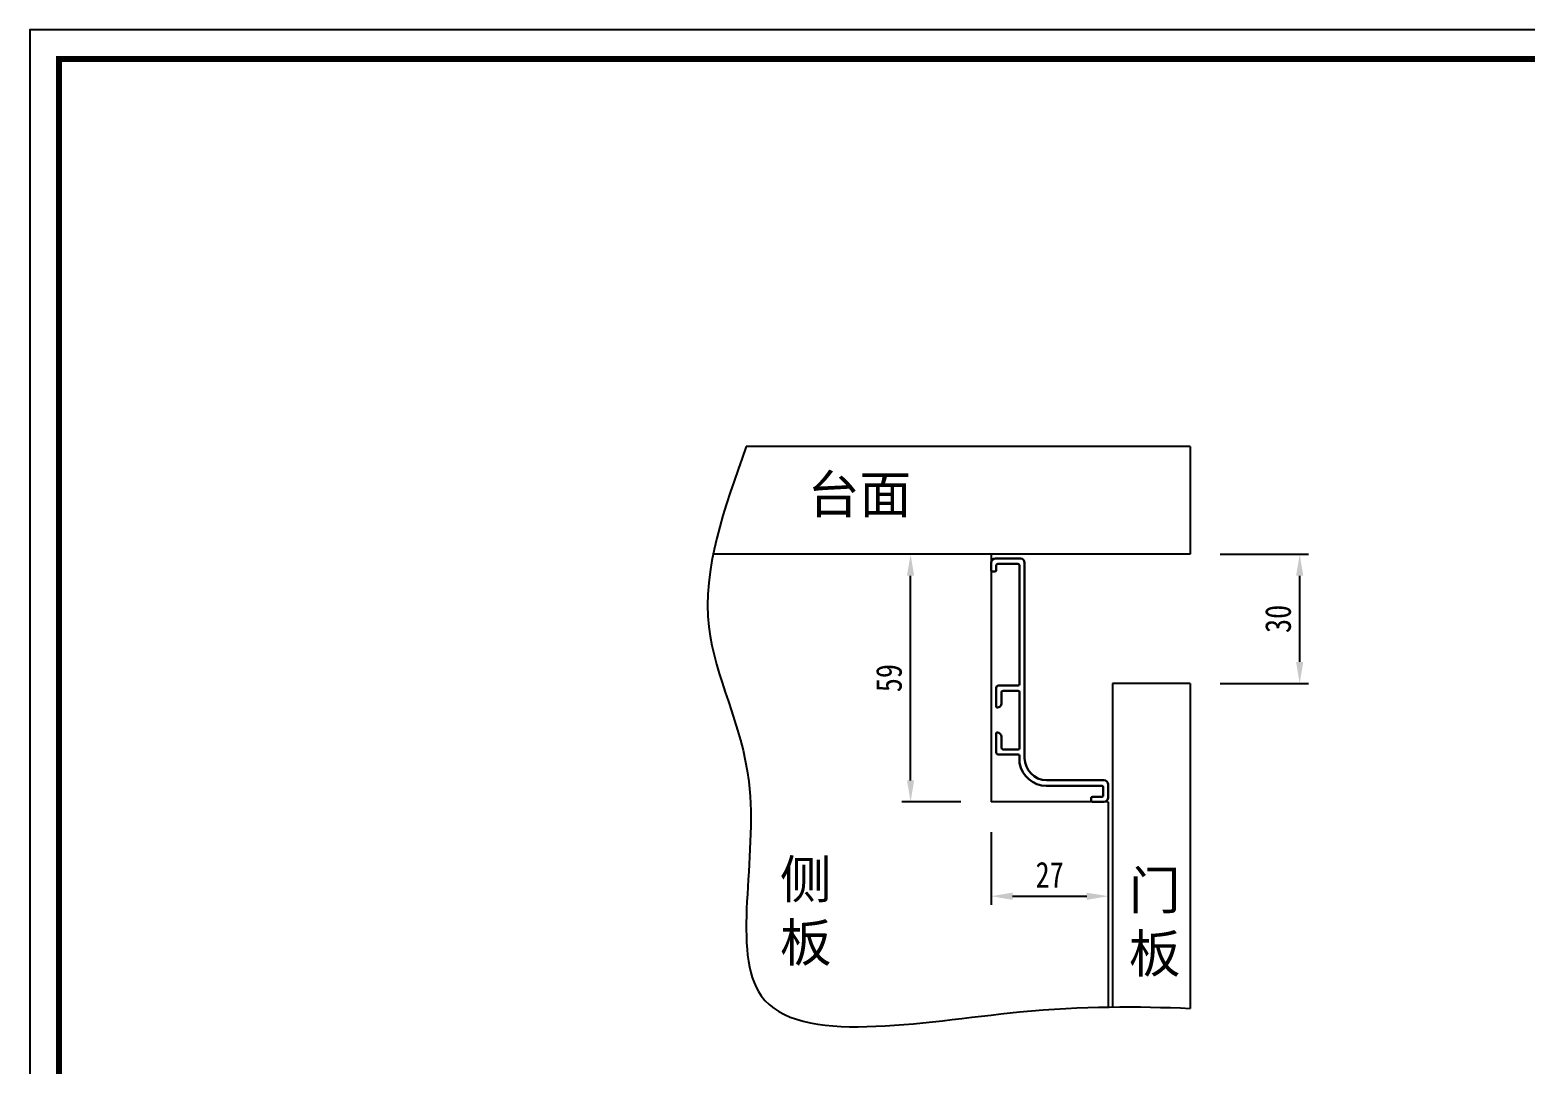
# Model space of a CAD drawing. Header units: millimetres. Extents: x 0 to 1097966, y -63096 to 223085.
# Drawn here: x 337985.2 to 338332.2, y -57947.4 to -57707.2 of the extents above; entities that cross this region are included whole.
import ezdxf

# ---------------------------------------------------------------- set-up
doc = ezdxf.new("R2010")
doc.units = ezdxf.units.MM
doc.layers.add('C00-00-00', color=7, linetype='Continuous')
doc.styles.add('TEXT', font='', dxfattribs={"width": 0.8})
doc.styles.add('宋体', font='')
doc.styles.get('TEXT').set_extended_font_data('SimSun')
doc.styles.get('宋体').set_extended_font_data('SimSun')
doc.dimstyles.new('副本 (2) (2) ISO-25', dxfattribs={"dimtxt": 18, "dimasz": 13, "dimexe": 6, "dimexo": 12, "dimgap": 6, "dimtad": 1, "dimtxsty": 'TEXT', "dimcen": 2.5, "dimclrd": 5, "dimclre": 5, "dimclrt": 5, "dimadec": 0, "dimazin": 0, "dimtfac": 1, "dimtmove": 0, "dimatfit": 3, "dimldrblk": 'BOXFILLED', "dimfxl": 1.25, "dimarcsym": 0})

# ---------------------------------------------------------------- blocks, each defined once
blk = doc.blocks.new('槬')
at = {"layer": 'C00-00-00', "lineweight": 30}
for p, q in [((338118.35, -57826.54), (338112.55, -57826.54)), ((338111.55, -57827.54), (338111.55, -57829.24)), ((338111.85, -57829.54), (338112.45, -57829.54)), ((338112.75, -57829.24), (338112.75, -57828.14)), ((338113.15, -57827.74), (338117.75, -57827.74)), ((338118.15, -57828.14), (338118.15, -57855.74)), ((338119.35, -57872.9), (338119.35, -57827.54)), ((338112.75, -57856.54), (338112.75, -57860.96)), ((338117.85, -57856.04), (338113.25, -57856.04)), ((338113.95, -57860.18), (338113.95, -57857.64)), ((338114.35, -57857.24), (338117.85, -57857.24)), ((338118.15, -57857.54), (338118.15, -57870.54)), ((338112.81, -57861.05), (338112.97, -57861.13)), ((338112.75, -57871.54), (338112.75, -57867.12)), ((338112.81, -57867.03), (338112.97, -57866.95)), ((338113.95, -57867.9), (338113.95, -57870.44)), ((338114.35, -57870.84), (338117.85, -57870.84)), ((338117.85, -57872.04), (338113.25, -57872.04)), ((338118.15, -57872.34), (338118.15, -57874.05)), ((338137.75, -57878.01), (338124.39, -57878.01)), ((338124.31, -57879.33), (338137.35, -57879.33)), ((338134.8, -57882.14), (338134.8, -57882.74)), ((338137.35, -57881.84), (338135.1, -57881.84)), ((338137.55, -57879.53), (338137.55, -57881.64)), ((338138.75, -57882.04), (338138.75, -57879.01)), ((338135.1, -57883.04), (338137.75, -57883.04))]:
    blk.add_line(p, q, dxfattribs=at)
for centre, radius, start, end in [((338112.55, -57827.54), 1, 90, 180), ((338118.35, -57827.54), 1, 0, 90), ((338111.85, -57829.24), 0.3, 180, 270), ((338112.45, -57829.24), 0.3, 270, 0), ((338113.15, -57828.14), 0.4, 90, 180), ((338117.75, -57828.14), 0.4, 0, 90), ((338113.25, -57856.54), 0.5, 90, 180), ((338114.35, -57857.64), 0.4, 90, 180), ((338117.85, -57855.74), 0.3, 270, 0), ((338117.85, -57857.54), 0.3, 0, 90), ((338112.85, -57860.96), 0.1, 180, 243.4349), ((338113.01, -57861.04), 0.1, 243.4349, 273.7258), ((338112.96, -57860.15), 0.996, 273.7258, 357.8688), ((338112.85, -57867.12), 0.1, 116.5651, 180), ((338113.01, -57867.04), 0.1, 86.2742, 116.5651), ((338112.96, -57867.93), 0.996, 2.1312, 86.2742), ((338113.25, -57871.54), 0.5, 180, 270), ((338114.35, -57870.44), 0.4, 180, 270), ((338117.85, -57870.54), 0.3, 270, 0), ((338117.85, -57872.34), 0.3, 0, 90), ((338124.58, -57872.79), 6.55, 191.1187, 267.8997), ((338124.58, -57872.79), 5.23, 181.173, 267.8997), ((338137.75, -57879.01), 1, 0, 90), ((338135.1, -57882.14), 0.3, 90, 180), ((338137.35, -57879.53), 0.2, 0, 90), ((338137.35, -57881.64), 0.2, 270, 0), ((338137.75, -57882.04), 1, 270, 0), ((338135.1, -57882.74), 0.3, 180, 270)]:
    blk.add_arc(centre, radius, start, end, dxfattribs=at)
blk = doc.blocks.new('*D754')
at = {"color": 5, "lineweight": -2, "transparency": 16777216}
for p, q in [((338208.26, -57893.51), (338208.26, -57910.41)), ((338235.46, -57893.51), (338235.46, -57910.41)), ((338213.26, -57908.41), (338230.46, -57908.41))]:
    blk.add_line(p, q, dxfattribs=at)
at = {"color": 5, "transparency": 16777216}
for points in [[(338213.26, -57907.58), (338213.26, -57909.25), (338208.26, -57908.41)], [(338230.46, -57907.58), (338230.46, -57909.25), (338235.46, -57908.41)]]:
    blk.add_solid(points, dxfattribs=at)
at = {"layer": 'Defpoints', "color": 0, "transparency": 16777216}
for p in [(338208.26, -57886.51), (338235.46, -57886.51), (338235.46, -57908.41)]:
    blk.add_point(p, dxfattribs=at)
at = {"color": 5, "transparency": 16777216, "insert": (338221.86, -57903.41), "char_height": 6, "attachment_point": 5, "style": 'TEXT'}
blk.add_mtext('27', dxfattribs=at)
blk = doc.blocks.new('_BoxFilled')
at = {"color": 0, "linetype": 'ByBlock', "lineweight": -2}
blk.add_line((-0.5, 0), (-1, 0), dxfattribs=at)
at = {"color": 0, "linetype": 'ByBlock'}
blk.add_solid([(-0.5, 0.5), (0.5, 0.5), (-0.5, -0.5), (0.5, -0.5)], dxfattribs=at)
blk = doc.blocks.new('*D755')
at = {"color": 5, "lineweight": -2, "transparency": 16777216}
for p, q in [((338201.26, -57829.01), (338187.59, -57829.01)), ((338189.59, -57881.51), (338189.59, -57834.01)), ((338201.26, -57886.51), (338187.59, -57886.51))]:
    blk.add_line(p, q, dxfattribs=at)
at = {"color": 5, "transparency": 16777216}
for points in [[(338188.75, -57834.01), (338190.42, -57834.01), (338189.59, -57829.01)], [(338188.75, -57881.51), (338190.42, -57881.51), (338189.59, -57886.51)]]:
    blk.add_solid(points, dxfattribs=at)
at = {"layer": 'Defpoints', "color": 0, "transparency": 16777216}
for p in [(338189.59, -57829.01), (338208.26, -57829.01), (338208.26, -57886.51)]:
    blk.add_point(p, dxfattribs=at)
at = {"color": 5, "transparency": 16777216, "insert": (338184.59, -57857.76), "char_height": 6, "attachment_point": 5, "rotation": 90, "style": 'TEXT'}
blk.add_mtext('59', dxfattribs=at)
blk = doc.blocks.new('*D756')
at = {"color": 5, "lineweight": -2, "transparency": 16777216}
for p, q in [((338261.46, -57829.01), (338281.89, -57829.01)), ((338279.89, -57854.01), (338279.89, -57834.01)), ((338261.46, -57859.01), (338281.89, -57859.01))]:
    blk.add_line(p, q, dxfattribs=at)
at = {"color": 5, "transparency": 16777216}
for points in [[(338279.05, -57834.01), (338280.72, -57834.01), (338279.89, -57829.01)], [(338279.05, -57854.01), (338280.72, -57854.01), (338279.89, -57859.01)]]:
    blk.add_solid(points, dxfattribs=at)
at = {"layer": 'Defpoints', "color": 0, "transparency": 16777216}
for p in [(338254.46, -57829.01), (338279.89, -57829.01), (338254.46, -57859.01)]:
    blk.add_point(p, dxfattribs=at)
at = {"color": 5, "transparency": 16777216, "insert": (338274.89, -57844.01), "char_height": 6, "attachment_point": 5, "rotation": 90, "style": 'TEXT'}
blk.add_mtext('30', dxfattribs=at)

msp = doc.modelspace()

# ---------------------------------------------------------------- linework, layer by layer
at = {"color": 251, "true_color": 0x636466}
for p, q in [((338254.462, -57804.013), (338151.457, -57804.013)), ((338254.462, -57804.013), (338254.462, -57829.013)), ((338254.462, -57829.013), (338143.776, -57829.013)), ((338208.262, -57829.013), (338208.262, -57886.513)), ((338236.462, -57859.013), (338236.462, -57934.134)), ((338254.462, -57859.013), (338236.462, -57859.013)), ((338254.462, -57859.013), (338254.462, -57934.452)), ((338235.462, -57886.513), (338208.262, -57886.513)), ((338235.462, -57886.513), (338235.462, -57934.148))]:
    msp.add_line(p, q, dxfattribs=at)
msp.add_lwpolyline([(337985.218, -58108.185), (338552.218, -58108.185), (338552.218, -57707.235), (337985.218, -57707.235)], close=True)
at = {"const_width": 1.35}
msp.add_lwpolyline([(337991.968, -58101.435), (338545.468, -58101.435), (338545.468, -57713.985), (337991.968, -57713.985)], close=True, dxfattribs=at)
at = {"color": 251, "true_color": 0x636466}
msp.add_open_spline([(338151.457, -57804.013), (338146.345, -57818.24), (338136.799, -57844.808), (338158.949, -57883.233), (338140.095, -57948.258), (338209.797, -57933.765), (338242.383, -57933.936), (338254.462, -57934.452)], degree=3, knots=[0, 0, 0, 0, 42.7389897, 79.8051836, 129.6706591, 189.7418313, 228.1448028, 228.1448028, 228.1448028, 228.1448028], dxfattribs=at)

# ---------------------------------------------------------------- block references
at = {"lineweight": 13}
msp.add_blockref('槬', (96.709, -3.472), dxfattribs=at)

# ---------------------------------------------------------------- texts
at = {"color": 252, "true_color": 0x939598, "attachment_point": 4, "style": '宋体'}
for s, insert, char_height, width in [('台面', (338165.719, -57815.549), 8.8039, 27.48738), ('侧\\P板', (338159.251, -57912.314), 8.804, 65.8175), ('门板', (338240.234, -57914.856), 8.8039, 14.37948)]:
    msp.add_mtext(s, dxfattribs=dict(at, insert=insert, char_height=char_height, width=width))

# ---------------------------------------------------------------- dimensions: what is measured, and where the dimension line sits
at = {"color": 251, "true_color": 0x636466}
dim = msp.add_linear_dim(base=(338189.588, -57829.013), p1=(338208.262, -57886.513), p2=(338208.262, -57829.013), angle=90, text='59', dimstyle='副本 (2) (2) ISO-25', override={"dimtxt": 6, "dimasz": 5, "dimexe": 2, "dimexo": 7, "dimgap": 2, "dimfxl": 30, "dimfxlon": 1}, dxfattribs=at)
dim.commit()
dim.dimension.update_dxf_attribs({"geometry": '*D755', "text_midpoint": (338184.588, -57857.763)})
dim = msp.add_linear_dim(base=(338279.886, -57829.013), p1=(338254.462, -57859.013), p2=(338254.462, -57829.013), angle=90, dimstyle='副本 (2) (2) ISO-25', override={"dimtxt": 6, "dimasz": 5, "dimexe": 2, "dimexo": 7, "dimgap": 2, "dimfxl": 30, "dimfxlon": 1}, dxfattribs=at)
dim.commit()
dim.dimension.update_dxf_attribs({"geometry": '*D756', "text_midpoint": (338274.886, -57844.013)})
dim = msp.add_linear_dim(base=(338235.462, -57908.412), p1=(338208.262, -57886.513), p2=(338235.462, -57886.513), text='27', dimstyle='副本 (2) (2) ISO-25', override={"dimtxt": 6, "dimasz": 5, "dimexe": 2, "dimexo": 7, "dimgap": 2, "dimfxl": 30, "dimfxlon": 1}, dxfattribs=at)
dim.commit()
dim.dimension.update_dxf_attribs({"geometry": '*D754', "text_midpoint": (338221.862, -57903.412)})

doc.saveas('drawing.dxf')
